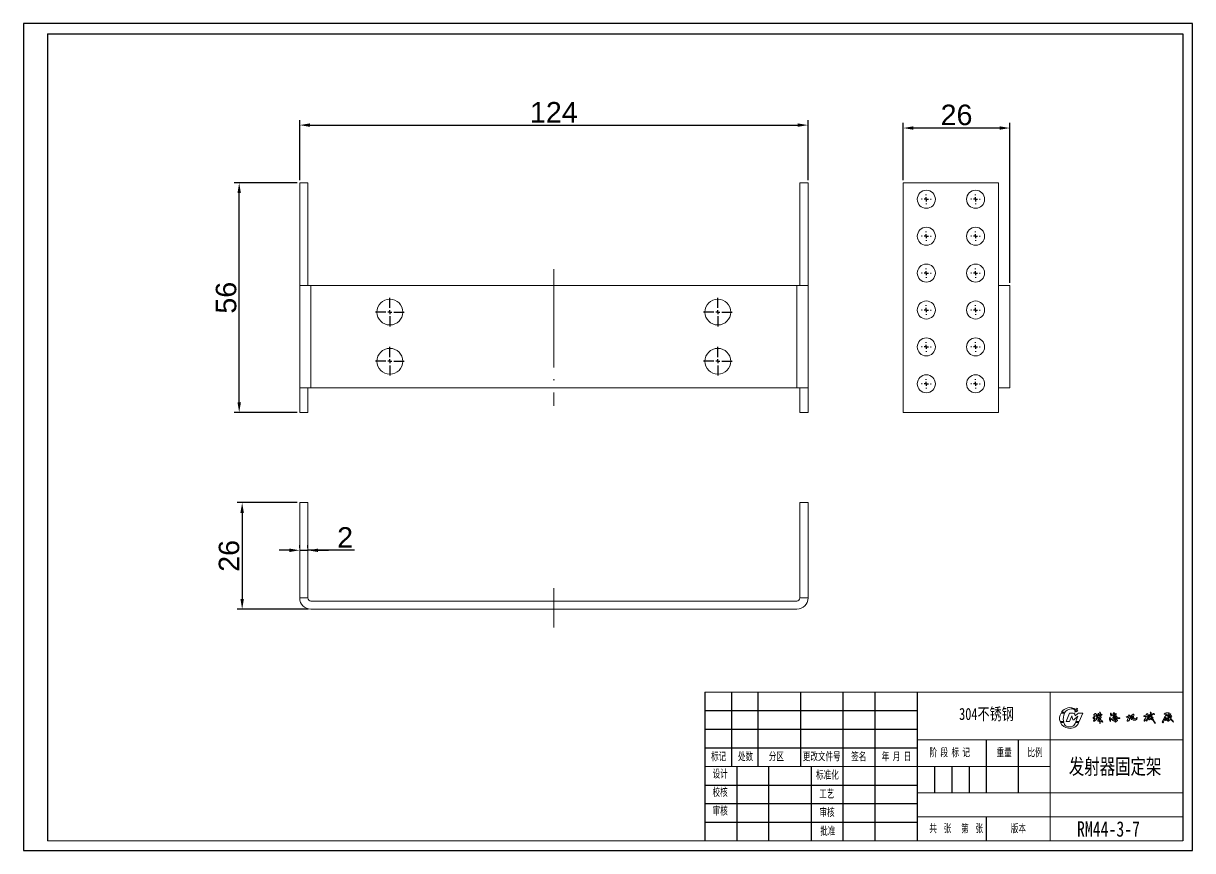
# Model space of a CAD drawing. Header units: millimetres. Extents: x 159972 to 160257, y -90145 to -89943.
import ezdxf

# ---------------------------------------------------------------- set-up
doc = ezdxf.new("R2010")
doc.units = ezdxf.units.MM
doc.linetypes.add('ACAD_ISO04W100', pattern=[30, 24, -3, 0, -3])
for name, color, linetype in [('10', 7, 'Continuous'), ('5', 7, 'Continuous'), ('9', 7, 'Continuous')]:
    doc.layers.add(name, color=color, linetype=linetype)
doc.layers.add('中心线', color=6, linetype='ACAD_ISO04W100', lineweight=0)
doc.layers.add('尺寸线', color=100, linetype='Continuous', lineweight=5)
doc.styles.add('SLDTEXTSTYLE1', font='TXT', dxfattribs={"width": 0.7, "bigfont": 'bigfont'})
doc.styles.get("Standard").update_dxf_attribs({"font": 'arial.ttf'})
doc.dimstyles.new('ISO-25', dxfattribs={"dimtxt": 2.5, "dimasz": 2.5, "dimexe": 1.25, "dimexo": 0.625, "dimtad": 1, "dimtih": 1, "dimtoh": 1, "dimtxsty": 'Standard', "dimcen": 2.5, "dimadec": 0, "dimazin": 0, "dimtfac": 1, "dimtmove": 0, "dimatfit": 3, "dimfxl": 1, "dimarcsym": 0})

# ---------------------------------------------------------------- blocks, each defined once
blk = doc.blocks.new('SW_CENTERMARKSYMBOL_0')
at = {"layer": '10', "color": 0}
for p, q in [((0, 1), (0, 3.5)), ((-1, 0), (-3.5, 0)), ((0, 0), (-0.5, 0)), ((0, 0), (0, 0.5)), ((0, 0), (0, -0.5)), ((0, 0), (0.5, 0)), ((1, 0), (3.5, 0)), ((0, -1), (0, -3.5))]:
    blk.add_line(p, q, dxfattribs=at)
blk = doc.blocks.new('SW_CENTERMARKSYMBOL_1')
at = {"layer": '10', "color": 0}
for p, q in [((0, 1), (0, 3.5)), ((-1, 0), (-3.5, 0)), ((0, 0), (-0.5, 0)), ((0, 0), (0, 0.5)), ((0, 0), (0, -0.5)), ((0, 0), (0.5, 0)), ((1, 0), (3.5, 0)), ((0, -1), (0, -3.5))]:
    blk.add_line(p, q, dxfattribs=at)
blk = doc.blocks.new('SW_CENTERMARKSYMBOL_2')
at = {"layer": '10', "color": 0}
for p, q in [((0, 1), (0, 3.5)), ((-1, 0), (-3.5, 0)), ((0, 0), (-0.5, 0)), ((0, 0), (0, 0.5)), ((0, 0), (0, -0.5)), ((0, 0), (0.5, 0)), ((1, 0), (3.5, 0)), ((0, -1), (0, -3.5))]:
    blk.add_line(p, q, dxfattribs=at)
blk = doc.blocks.new('SW_CENTERMARKSYMBOL_3')
at = {"layer": '10', "color": 0}
for p, q in [((0, 1), (0, 3.5)), ((-1, 0), (-3.5, 0)), ((0, 0), (-0.5, 0)), ((0, 0), (0, 0.5)), ((0, 0), (0, -0.5)), ((0, 0), (0.5, 0)), ((1, 0), (3.5, 0)), ((0, -1), (0, -3.5))]:
    blk.add_line(p, q, dxfattribs=at)
blk = doc.blocks.new('SW_CENTERMARKSYMBOL_4')
at = {"layer": '10', "color": 0}
for p, q in [((-1, 0), (-1.16, 0)), ((0, 0), (-0.5, 0)), ((0, 1), (0, 1.16)), ((0, 0), (0, 0.5)), ((0, 0), (0, -0.5)), ((0, 0), (0.5, 0)), ((1, 0), (1.16, 0)), ((0, -1), (0, -1.16))]:
    blk.add_line(p, q, dxfattribs=at)
blk = doc.blocks.new('SW_CENTERMARKSYMBOL_5')
at = {"layer": '10', "color": 0}
for p, q in [((-1, 0), (-1.16, 0)), ((0, 0), (-0.5, 0)), ((0, 1), (0, 1.16)), ((0, 0), (0, 0.5)), ((0, 0), (0, -0.5)), ((0, 0), (0.5, 0)), ((1, 0), (1.16, 0)), ((0, -1), (0, -1.16))]:
    blk.add_line(p, q, dxfattribs=at)
blk = doc.blocks.new('SW_CENTERMARKSYMBOL_6')
at = {"layer": '10', "color": 0}
for p, q in [((-1, 0), (-1.16, 0)), ((0, 0), (-0.5, 0)), ((0, 1), (0, 1.16)), ((0, 0), (0, 0.5)), ((0, 0), (0, -0.5)), ((0, 0), (0.5, 0)), ((1, 0), (1.16, 0)), ((0, -1), (0, -1.16))]:
    blk.add_line(p, q, dxfattribs=at)
blk = doc.blocks.new('SW_CENTERMARKSYMBOL_7')
at = {"layer": '10', "color": 0}
for p, q in [((-1, 0), (-1.16, 0)), ((0, 0), (-0.5, 0)), ((0, 1), (0, 1.16)), ((0, 0), (0, 0.5)), ((0, 0), (0, -0.5)), ((0, 0), (0.5, 0)), ((1, 0), (1.16, 0)), ((0, -1), (0, -1.16))]:
    blk.add_line(p, q, dxfattribs=at)
blk = doc.blocks.new('SW_CENTERMARKSYMBOL_8')
at = {"layer": '10', "color": 0}
for p, q in [((-1, 0), (-1.16, 0)), ((0, 0), (-0.5, 0)), ((0, 1), (0, 1.16)), ((0, 0), (0, 0.5)), ((0, 0), (0, -0.5)), ((0, 0), (0.5, 0)), ((1, 0), (1.16, 0)), ((0, -1), (0, -1.16))]:
    blk.add_line(p, q, dxfattribs=at)
blk = doc.blocks.new('SW_CENTERMARKSYMBOL_9')
at = {"layer": '10', "color": 0}
for p, q in [((-1, 0), (-1.16, 0)), ((0, 0), (-0.5, 0)), ((0, 1), (0, 1.16)), ((0, 0), (0, 0.5)), ((0, 0), (0, -0.5)), ((0, 0), (0.5, 0)), ((1, 0), (1.16, 0)), ((0, -1), (0, -1.16))]:
    blk.add_line(p, q, dxfattribs=at)
blk = doc.blocks.new('SW_CENTERMARKSYMBOL_10')
at = {"layer": '10', "color": 0}
for p, q in [((-1, 0), (-1.16, 0)), ((0, 0), (-0.5, 0)), ((0, 1), (0, 1.16)), ((0, 0), (0, 0.5)), ((0, 0), (0, -0.5)), ((0, 0), (0.5, 0)), ((1, 0), (1.16, 0)), ((0, -1), (0, -1.16))]:
    blk.add_line(p, q, dxfattribs=at)
blk = doc.blocks.new('SW_CENTERMARKSYMBOL_11')
at = {"layer": '10', "color": 0}
for p, q in [((-1, 0), (-1.16, 0)), ((0, 0), (-0.5, 0)), ((0, 1), (0, 1.16)), ((0, 0), (0, 0.5)), ((0, 0), (0, -0.5)), ((0, 0), (0.5, 0)), ((1, 0), (1.16, 0)), ((0, -1), (0, -1.16))]:
    blk.add_line(p, q, dxfattribs=at)
blk = doc.blocks.new('SW_CENTERMARKSYMBOL_12')
at = {"layer": '10', "color": 0}
for p, q in [((-1, 0), (-1.16, 0)), ((0, 0), (-0.5, 0)), ((0, 1), (0, 1.16)), ((0, 0), (0, 0.5)), ((0, 0), (0, -0.5)), ((0, 0), (0.5, 0)), ((1, 0), (1.16, 0)), ((0, -1), (0, -1.16))]:
    blk.add_line(p, q, dxfattribs=at)
blk = doc.blocks.new('SW_CENTERMARKSYMBOL_13')
at = {"layer": '10', "color": 0}
for p, q in [((-1, 0), (-1.16, 0)), ((0, 0), (-0.5, 0)), ((0, 1), (0, 1.16)), ((0, 0), (0, 0.5)), ((0, 0), (0, -0.5)), ((0, 0), (0.5, 0)), ((1, 0), (1.16, 0)), ((0, -1), (0, -1.16))]:
    blk.add_line(p, q, dxfattribs=at)
blk = doc.blocks.new('SW_CENTERMARKSYMBOL_14')
at = {"layer": '10', "color": 0}
for p, q in [((-1, 0), (-1.16, 0)), ((0, 0), (-0.5, 0)), ((0, 1), (0, 1.16)), ((0, 0), (0, 0.5)), ((0, 0), (0, -0.5)), ((0, 0), (0.5, 0)), ((1, 0), (1.16, 0)), ((0, -1), (0, -1.16))]:
    blk.add_line(p, q, dxfattribs=at)
blk = doc.blocks.new('SW_CENTERMARKSYMBOL_15')
at = {"layer": '10', "color": 0}
for p, q in [((-1, 0), (-1.16, 0)), ((0, 0), (-0.5, 0)), ((0, 1), (0, 1.16)), ((0, 0), (0, 0.5)), ((0, 0), (0, -0.5)), ((0, 0), (0.5, 0)), ((1, 0), (1.16, 0)), ((0, -1), (0, -1.16))]:
    blk.add_line(p, q, dxfattribs=at)
blk = doc.blocks.new('*D269')
at = {"layer": 'Defpoints', "color": 0, "transparency": 16777216}
for p in [(160162.92, -89967.62), (160038.92, -89981.71), (160162.92, -89981.71)]:
    blk.add_point(p, dxfattribs=at)
at = {"layer": '尺寸线', "color": 0, "lineweight": -2, "transparency": 16777216}
for p, q in [((160038.92, -89981.08), (160038.92, -89966.37)), ((160041.42, -89967.62), (160160.42, -89967.62)), ((160162.92, -89981.08), (160162.92, -89966.37))]:
    blk.add_line(p, q, dxfattribs=at)
at = {"layer": '尺寸线', "color": 0, "transparency": 16777216}
for points in [[(160041.42, -89967.2), (160041.42, -89968.03), (160038.92, -89967.62)], [(160160.42, -89967.2), (160160.42, -89968.03), (160162.92, -89967.62)]]:
    blk.add_solid(points, dxfattribs=at)
at = {"layer": '尺寸线', "color": 0, "transparency": 16777216, "insert": (160100.92, -89964.48), "char_height": 5, "attachment_point": 5}
blk.add_mtext('124', dxfattribs=at)
blk = doc.blocks.new('*D270')
at = {"layer": 'Defpoints', "color": 0, "transparency": 16777216}
for p in [(160186.14, -89968.33), (160186.14, -89981.71), (160212.14, -90006.71)]:
    blk.add_point(p, dxfattribs=at)
at = {"layer": '尺寸线', "color": 0, "lineweight": -2, "transparency": 16777216}
for p, q in [((160186.14, -89981.08), (160186.14, -89967.08)), ((160209.64, -89968.33), (160188.64, -89968.33)), ((160212.14, -90006.08), (160212.14, -89967.08))]:
    blk.add_line(p, q, dxfattribs=at)
at = {"layer": '尺寸线', "color": 0, "transparency": 16777216}
for points in [[(160188.64, -89967.91), (160188.64, -89968.74), (160186.14, -89968.33)], [(160209.64, -89967.91), (160209.64, -89968.74), (160212.14, -89968.33)]]:
    blk.add_solid(points, dxfattribs=at)
at = {"layer": '尺寸线', "color": 0, "transparency": 16777216, "insert": (160199.14, -89965.15), "char_height": 5, "attachment_point": 5}
blk.add_mtext('26', dxfattribs=at)
blk = doc.blocks.new('*D271')
at = {"layer": 'Defpoints', "color": 0, "transparency": 16777216}
for p in [(160024.17, -89981.71), (160038.92, -89981.71), (160038.92, -90037.71)]:
    blk.add_point(p, dxfattribs=at)
at = {"layer": '尺寸线', "color": 0, "lineweight": -2, "transparency": 16777216}
for p, q in [((160038.29, -89981.71), (160022.92, -89981.71)), ((160024.17, -90035.21), (160024.17, -89984.21)), ((160038.29, -90037.71), (160022.92, -90037.71))]:
    blk.add_line(p, q, dxfattribs=at)
at = {"layer": '尺寸线', "color": 0, "transparency": 16777216}
for points in [[(160023.75, -89984.21), (160024.59, -89984.21), (160024.17, -89981.71)], [(160023.75, -90035.21), (160024.59, -90035.21), (160024.17, -90037.71)]]:
    blk.add_solid(points, dxfattribs=at)
at = {"layer": '尺寸线', "color": 0, "transparency": 16777216, "insert": (160020.99, -90009.71), "char_height": 5, "attachment_point": 5, "rotation": 90}
blk.add_mtext('56', dxfattribs=at)
blk = doc.blocks.new('*D272')
at = {"layer": 'Defpoints', "color": 0, "transparency": 16777216}
for p in [(160038.92, -90059.67), (160024.89, -90085.67), (160041.66, -90085.67)]:
    blk.add_point(p, dxfattribs=at)
at = {"layer": '尺寸线', "color": 0, "lineweight": -2, "transparency": 16777216}
for p, q in [((160038.29, -90059.67), (160023.64, -90059.67)), ((160024.89, -90062.17), (160024.89, -90083.17)), ((160041.03, -90085.67), (160023.64, -90085.67))]:
    blk.add_line(p, q, dxfattribs=at)
at = {"layer": '尺寸线', "color": 0, "transparency": 16777216}
for points in [[(160024.47, -90062.17), (160025.31, -90062.17), (160024.89, -90059.67)], [(160024.47, -90083.17), (160025.31, -90083.17), (160024.89, -90085.67)]]:
    blk.add_solid(points, dxfattribs=at)
at = {"layer": '尺寸线', "color": 0, "transparency": 16777216, "insert": (160021.71, -90072.67), "char_height": 5, "attachment_point": 5, "rotation": 90}
blk.add_mtext('26', dxfattribs=at)
blk = doc.blocks.new('*D273')
at = {"layer": 'Defpoints', "color": 0, "transparency": 16777216}
for p in [(160038.92, -90071.3), (160040.92, -90071.3), (160040.92, -90071.3)]:
    blk.add_point(p, dxfattribs=at)
at = {"layer": '尺寸线', "color": 0, "lineweight": -2, "transparency": 16777216}
for p, q in [((160036.42, -90071.3), (160033.92, -90071.3)), ((160038.92, -90070.68), (160038.92, -90070.05)), ((160038.92, -90071.3), (160040.92, -90071.3)), ((160038.92, -90071.3), (160040.92, -90071.3)), ((160040.92, -90070.68), (160040.92, -90070.05)), ((160052.28, -90071.3), (160040.92, -90071.3)), ((160043.42, -90071.3), (160045.92, -90071.3))]:
    blk.add_line(p, q, dxfattribs=at)
at = {"layer": '尺寸线', "color": 0, "transparency": 16777216}
for points in [[(160036.42, -90070.88), (160036.42, -90071.72), (160038.92, -90071.3)], [(160043.42, -90070.88), (160043.42, -90071.72), (160040.92, -90071.3)]]:
    blk.add_solid(points, dxfattribs=at)
at = {"layer": '尺寸线', "color": 0, "transparency": 16777216, "insert": (160050, -90068.17), "char_height": 5, "attachment_point": 5}
blk.add_mtext('2', dxfattribs=at)

msp = doc.modelspace()

# ---------------------------------------------------------------- linework, layer by layer
at = {"color": 7, "linetype": 'Continuous', "lineweight": 15}
for p, q in [((160038.92, -89981.706), (160038.92, -90006.706)), ((160040.92, -89981.706), (160038.92, -89981.706)), ((160040.92, -89981.706), (160040.92, -90006.706)), ((160162.92, -89981.706), (160160.92, -89981.706)), ((160160.92, -90006.706), (160160.92, -89981.706)), ((160162.92, -90006.706), (160162.92, -89981.706)), ((160186.142, -89981.706), (160186.142, -90037.706)), ((160209.406, -89981.706), (160186.142, -89981.706)), ((160209.406, -89981.706), (160209.406, -90006.706)), ((160038.92, -90006.706), (160038.92, -90031.706)), ((160041.657, -90006.706), (160038.92, -90006.706)), ((160041.657, -90031.706), (160041.657, -90006.706)), ((160041.657, -90006.706), (160160.183, -90006.706)), ((160160.183, -90006.706), (160160.183, -90031.706)), ((160160.183, -90006.706), (160162.92, -90006.706)), ((160162.92, -90031.706), (160162.92, -90006.706)), ((160209.406, -90006.706), (160209.406, -90031.706)), ((160212.142, -90006.706), (160209.406, -90006.706)), ((160212.142, -90031.706), (160212.142, -90006.706)), ((160041.657, -90031.706), (160038.92, -90031.706)), ((160038.92, -90031.706), (160038.92, -90037.706)), ((160040.92, -90031.706), (160040.92, -90037.706)), ((160160.183, -90031.706), (160041.657, -90031.706)), ((160160.183, -90031.706), (160162.92, -90031.706)), ((160160.92, -90037.706), (160160.92, -90031.706)), ((160162.92, -90037.706), (160162.92, -90031.706)), ((160209.406, -90031.706), (160209.406, -90037.706)), ((160212.142, -90031.706), (160209.406, -90031.706)), ((160038.92, -90037.706), (160040.92, -90037.706)), ((160160.92, -90037.706), (160162.92, -90037.706)), ((160186.142, -90037.706), (160209.406, -90037.706)), ((160038.92, -90082.932), (160038.92, -90059.669)), ((160040.92, -90059.669), (160038.92, -90059.669)), ((160040.92, -90059.669), (160040.92, -90082.932)), ((160160.92, -90082.932), (160160.92, -90059.669)), ((160162.92, -90059.669), (160160.92, -90059.669)), ((160162.92, -90059.669), (160162.92, -90082.932)), ((160040.92, -90082.932), (160038.92, -90082.932)), ((160162.92, -90082.932), (160160.92, -90082.932)), ((160041.657, -90083.669), (160160.183, -90083.669)), ((160041.657, -90085.669), (160160.183, -90085.669))]:
    msp.add_line(p, q, dxfattribs=at)
for centre, radius in [((160191.774, -89985.706), 2.2), ((160203.774, -89985.706), 2.2), ((160191.774, -89994.706), 2.2), ((160203.774, -89994.706), 2.2), ((160191.774, -90003.706), 2.2), ((160203.774, -90003.706), 2.2), ((160060.92, -90013.206), 3.15), ((160140.92, -90013.206), 3.15), ((160191.774, -90012.706), 2.2), ((160203.774, -90012.706), 2.2), ((160191.774, -90021.706), 2.2), ((160203.774, -90021.706), 2.2), ((160060.92, -90025.206), 3.15), ((160140.92, -90025.206), 3.15), ((160191.774, -90030.706), 2.2), ((160203.774, -90030.706), 2.2)]:
    msp.add_circle(centre, radius, dxfattribs=at)
for centre, radius, start, end in [((160041.657, -90082.932), 2.737, 180, 270), ((160041.657, -90082.932), 0.737, 180, 270), ((160160.183, -90082.932), 0.737, 270, 0), ((160160.183, -90082.932), 2.737, 270, 0)]:
    msp.add_arc(centre, radius, start, end, dxfattribs=at)
at = {"layer": '10', "color": 7, "lineweight": 15}
for p, q in [((160221.943, -90105.87), (160221.943, -90124.003)), ((160189.561, -90117.527), (160254.325, -90117.527)), ((160137.751, -90124.003), (160221.943, -90124.003)), ((160221.943, -90124.003), (160221.943, -90142.137)), ((160189.561, -90130.48), (160254.325, -90130.48)), ((160189.561, -90136.32), (160254.325, -90136.32))]:
    msp.add_line(p, q, dxfattribs=at)
at = {"layer": '5', "color": 7, "lineweight": 15}
for p, q in [((160137.751, -90105.87), (160254.325, -90105.87)), ((160137.751, -90105.87), (160254.325, -90105.87)), ((160224.63, -90111.001), (160225.514, -90111.001)), ((160225.62, -90110.795), (160224.764, -90110.795)), ((160225.867, -90113.071), (160226.715, -90111.011)), ((160226.715, -90111.011), (160227.581, -90111.011)), ((160227.92, -90110.393), (160228.114, -90110.264)), ((160228.161, -90110.409), (160227.925, -90110.409)), ((160227.989, -90111.285), (160228.103, -90111.69)), ((160228.029, -90110.739), (160228.161, -90110.409)), ((160228.281, -90110.469), (160228.043, -90110.748)), ((160228.103, -90111.69), (160228.681, -90111.149)), ((160228.18, -90110.127), (160228.204, -90109.947)), ((160228.243, -90109.939), (160228.346, -90110.112)), ((160228.39, -90110.657), (160228.281, -90110.469)), ((160228.346, -90110.112), (160228.606, -90109.789)), ((160228.431, -90110.455), (160228.429, -90110.647)), ((160228.71, -90110.553), (160228.431, -90110.455)), ((160228.621, -90109.797), (160228.462, -90110.168)), ((160228.462, -90110.168), (160228.667, -90110.173)), ((160228.672, -90110.188), (160228.518, -90110.304)), ((160228.518, -90110.304), (160228.731, -90110.518)), ((160229.061, -90111.011), (160229.919, -90111.011)), ((160229.919, -90111.011), (160229.064, -90113.077)), ((160233.72, -90111.439), (160233.743, -90111.489)), ((160236.707, -90111.02), (160236.759, -90110.992)), ((160236.759, -90110.992), (160236.813, -90111.019)), ((160237.473, -90111.161), (160237.466, -90111.223)), ((160237.571, -90111.079), (160237.473, -90111.161)), ((160237.521, -90110.847), (160237.582, -90110.859)), ((160241.14, -90111.462), (160241.156, -90111.398)), ((160241.156, -90111.398), (160241.219, -90111.398)), ((160245.438, -90111.356), (160245.443, -90111.218)), ((160245.892, -90111.406), (160245.89, -90111.463)), ((160246.411, -90110.826), (160246.43, -90110.772)), ((160246.439, -90110.886), (160246.411, -90110.826)), ((160246.468, -90111.085), (160246.439, -90110.886)), ((160246.644, -90111.28), (160246.69, -90111.323)), ((160247.058, -90111.075), (160247.03, -90111.136)), ((160247.03, -90111.136), (160247.079, -90111.192)), ((160247.433, -90111.237), (160247.409, -90111.17)), ((160251.346, -90111.206), (160251.386, -90111.259)), ((160225.273, -90113.07), (160224.397, -90113.074)), ((160224.52, -90113.3), (160225.308, -90113.3)), ((160226.719, -90113.071), (160225.867, -90113.071)), ((160227.295, -90111.709), (160226.719, -90113.071)), ((160227.541, -90112.64), (160227.295, -90111.709)), ((160227.722, -90112.64), (160227.541, -90112.64)), ((160228.748, -90111.737), (160227.722, -90112.64)), ((160228.146, -90113.3), (160229.012, -90113.3)), ((160228.209, -90113.077), (160228.748, -90111.737)), ((160229.064, -90113.077), (160228.209, -90113.077)), ((160232.548, -90112.95), (160232.565, -90112.895)), ((160232.745, -90112.211), (160232.72, -90112.243)), ((160232.832, -90112.352), (160232.794, -90112.474)), ((160232.823, -90112.555), (160232.923, -90112.261)), ((160232.895, -90111.84), (160232.948, -90111.808)), ((160232.976, -90111.555), (160232.924, -90111.528)), ((160233.282, -90111.798), (160233.34, -90111.806)), ((160233.295, -90112.38), (160233.334, -90112.332)), ((160233.334, -90112.332), (160233.395, -90112.339)), ((160233.611, -90112.951), (160233.571, -90112.906)), ((160233.637, -90112.207), (160233.632, -90112.15)), ((160233.692, -90112.228), (160233.637, -90112.207)), ((160234.01, -90112.263), (160233.975, -90112.226)), ((160233.987, -90112.66), (160234.003, -90112.922)), ((160234.025, -90112.593), (160234.024, -90112.551)), ((160234.045, -90113.046), (160234.025, -90112.593)), ((160234.09, -90113.518), (160234.058, -90113.471)), ((160234.133, -90111.555), (160234.079, -90111.532)), ((160234.205, -90113.449), (160234.202, -90113.504)), ((160234.387, -90111.485), (160234.333, -90111.509)), ((160234.853, -90113.096), (160234.83, -90113.142)), ((160236.576, -90111.957), (160236.619, -90111.931)), ((160236.63, -90113.043), (160236.58, -90113.037)), ((160236.628, -90112.635), (160236.622, -90112.693)), ((160236.678, -90112.601), (160236.628, -90112.635)), ((160236.666, -90112.997), (160236.63, -90113.043)), ((160237.129, -90112.562), (160237.091, -90112.522)), ((160237.129, -90112.624), (160237.129, -90112.562)), ((160237.506, -90112.104), (160237.526, -90112.13)), ((160237.636, -90111.7), (160237.541, -90112.065)), ((160237.578, -90112.556), (160237.61, -90112.509)), ((160237.607, -90111.518), (160237.591, -90111.471)), ((160237.629, -90112.382), (160237.672, -90112.354)), ((160237.637, -90111.94), (160237.671, -90111.78)), ((160237.744, -90111.91), (160237.672, -90111.961)), ((160237.703, -90111.984), (160237.739, -90111.955)), ((160237.763, -90111.953), (160237.788, -90111.974)), ((160237.769, -90113.12), (160237.771, -90113.064)), ((160237.999, -90112.115), (160237.979, -90112.246)), ((160238.019, -90112.325), (160238.056, -90112.032)), ((160238.2, -90112.888), (160238.149, -90112.905)), ((160238.403, -90112.802), (160238.381, -90112.86)), ((160238.415, -90112.642), (160238.441, -90112.686)), ((160238.95, -90112.257), (160238.942, -90112.318)), ((160240.58, -90111.998), (160240.547, -90111.964)), ((160240.883, -90111.998), (160240.806, -90112.037)), ((160240.884, -90112.99), (160240.834, -90113.004)), ((160241.075, -90111.99), (160241.023, -90111.958)), ((160241.118, -90112.78), (160241.062, -90112.779)), ((160241.085, -90112.065), (160241.075, -90111.99)), ((160241.131, -90112.857), (160241.118, -90112.78)), ((160241.261, -90112.89), (160241.201, -90112.922)), ((160241.444, -90111.749), (160241.497, -90111.804)), ((160241.632, -90111.662), (160241.618, -90111.727)), ((160241.726, -90112.576), (160241.79, -90112.582)), ((160241.916, -90111.817), (160241.95, -90111.759)), ((160242.045, -90111.663), (160242.089, -90111.693)), ((160245.106, -90112.909), (160245.056, -90112.957)), ((160245.441, -90112.646), (160245.431, -90112.582)), ((160245.561, -90112.927), (160245.525, -90112.973)), ((160245.733, -90111.777), (160245.785, -90111.798)), ((160245.825, -90111.999), (160245.78, -90112.014)), ((160246.085, -90111.741), (160245.924, -90111.909)), ((160246.034, -90112.483), (160245.979, -90112.451)), ((160246.099, -90112.636), (160246.038, -90112.624)), ((160246.069, -90111.949), (160246.16, -90111.852)), ((160246.411, -90111.584), (160246.251, -90111.632)), ((160246.395, -90111.712), (160246.48, -90111.699)), ((160246.412, -90112.287), (160246.4, -90112.226)), ((160246.405, -90111.928), (160246.405, -90111.877)), ((160246.723, -90111.533), (160246.411, -90111.584)), ((160246.486, -90112.459), (160246.435, -90112.49)), ((160246.587, -90112.349), (160246.486, -90112.459)), ((160246.494, -90111.701), (160246.548, -90111.753)), ((160246.558, -90112.483), (160246.66, -90112.464)), ((160246.626, -90112.164), (160246.615, -90112.177)), ((160246.619, -90111.893), (160246.686, -90111.874)), ((160246.879, -90112.073), (160246.887, -90112.139)), ((160246.887, -90112.139), (160246.944, -90112.189)), ((160246.988, -90112.012), (160247.047, -90112.027)), ((160247.061, -90112.339), (160247.028, -90112.392)), ((160247.602, -90113.5), (160247.542, -90113.515)), ((160250.289, -90112.149), (160250.272, -90112.101)), ((160250.279, -90112.585), (160250.29, -90112.521)), ((160250.362, -90112.687), (160250.279, -90112.585)), ((160250.399, -90111.73), (160250.462, -90111.74)), ((160250.615, -90112.687), (160250.565, -90112.73)), ((160250.694, -90111.954), (160250.666, -90112.024)), ((160251.136, -90111.951), (160251.072, -90111.949)), ((160251.224, -90111.615), (160251.199, -90111.682)), ((160251.199, -90111.682), (160251.223, -90111.728)), ((160251.602, -90111.633), (160251.649, -90111.683)), ((159977.392, -90142.137), (160254.329, -90142.137))]:
    msp.add_line(p, q, dxfattribs=at)
for centre, radius, start, end in [((160226.688, -90112.282), 2.424, 148.10678, 199.0712), ((160226.782, -90112.05), 2.377, 53.99854, 148.11308), ((160228.133, -90112.355), 2.948, 152.64769, 194.03749), ((160227.126, -90111.746), 1.781, 56.30183, 147.72417), ((160227.611, -90111.407), 0.397, 17.84837, 94.25997), ((160227.925, -90110.4), 0.00843, 123.59808, 270), ((160228.036, -90110.743), 0.00843, 158.25924, 319.48501), ((160228.225, -90109.949), 0.0211, 30.5695, 172.24527), ((160228.408, -90110.647), 0.0211, 210.0475, 359.33925), ((160228.613, -90109.794), 0.00843, 336.84757, 141.15035), ((160228.667, -90110.182), 0.00843, 306.89987, 88.42974), ((160229.11, -90111.741), 0.732, 93.88116, 125.93911), ((160228.717, -90110.533), 0.0211, 250.62338, 44.9943), ((160232.754, -90111.495), 0.178, 115.88205, 173.9154), ((160232.757, -90111.338), 0.0814, 90.16643, 177.15274), ((160232.923, -90111.366), 0.199, 95.00357, 146.77594), ((160233.011, -90111.256), 0.137, 40.56591, 139.98771), ((160232.739, -90111.921), 0.842, 55.36323, 63.54781), ((160233.823, -90110.966), 0.659, 203.40216, 213.911), ((160233.036, -90111.376), 0.244, 328.87571, 9.96208), ((160232.756, -90111.144), 0.844, 334.47962, 342.72974), ((160234.148, -90111.704), 0.663, 131.13318, 152.18921), ((160233.814, -90111.221), 0.104, 71.26752, 170.74483), ((160234.068, -90111.534), 0.361, 145.51709, 164.82413), ((160233.938, -90111.862), 0.421, 93.20974, 117.52757), ((160233.229, -90110.896), 0.694, 321.3255, 331.19696), ((160233.773, -90111.17), 0.0876, 316.66988, 32.3132), ((160234.052, -90111.627), 0.231, 81.92744, 126.67163), ((160234.043, -90110.828), 0.0787, 66.69586, 147.69693), ((160233.961, -90110.907), 0.122, 25.63936, 82.80869), ((160233.488, -90111.209), 0.683, 356.13915, 31.29985), ((160234.066, -90110.985), 0.23, 12.6009, 87.89792), ((160234.044, -90111.278), 0.127, 288.53917, 10.41098), ((160233.902, -90111.132), 0.435, 346.7386, 26.84101), ((160234.47, -90111.258), 0.147, 169.41921, 216.93768), ((160234.444, -90110.972), 0.385, 256.37479, 283.87397), ((160233.062, -90109.377), 2.548, 304.54577, 308.42677), ((160234.561, -90111.481), 0.137, 52.06811, 100.59966), ((160236.977, -90111.124), 0.289, 159.05098, 196.84599), ((160237.576, -90111.181), 0.876, 181.72603, 206.7303), ((160236.925, -90111.019), 0.112, 179.85433, 247.00262), ((160236.413, -90111.404), 0.547, 4.16649, 30.95386), ((160237.765, -90111.218), 0.82, 190.29648, 199.45662), ((160237.861, -90111.605), 0.667, 144.34957, 170.68907), ((160233.55, -90109.107), 4.319, 330.76649, 333.99261), ((160234.3, -90109.077), 3.675, 328.44852, 331.21479), ((160237.556, -90111.068), 0.179, 239.46341, 298.59173), ((160237.457, -90110.938), 0.181, 309.16772, 348.94294), ((160236.4, -90111.467), 1.329, 21.79876, 27.21515), ((160237.65, -90111.044), 0.182, 267.65225, 307.84646), ((160239.159, -90112.373), 1.644, 145.28134, 151.83317), ((160237.932, -90111.817), 0.652, 94.04097, 105.21873), ((160237.753, -90111.296), 0.151, 291.27437, 335.76256), ((160238.205, -90112.331), 1.208, 99.23738, 105.30645), ((160237.934, -90111.08), 0.282, 261.14893, 286.60528), ((160238.002, -90111.26), 0.121, 29.98959, 85.48529), ((160237.742, -90111.08), 0.383, 315.36404, 341.91805), ((160240.917, -90111.683), 0.415, 8.57633, 43.3212), ((160241.46, -90110.77), 0.861, 302.1333, 311.08782), ((160243.223, -90113.148), 2.102, 121.01497, 124.68213), ((160242.259, -90111.43), 0.145, 345.38413, 144.80873), ((160244.255, -90109.496), 2.243, 283.75338, 299.43994), ((160245.292, -90111.313), 0.152, 295.73802, 343.67734), ((160245.613, -90111.32), 0.199, 92.38317, 148.90354), ((160245.501, -90111.323), 0.226, 29.05936, 62.6982), ((160245.291, -90111.813), 0.726, 34.18843, 55.84857), ((160246.149, -90111.61), 0.157, 85.12581, 159.15713), ((160245.955, -90110.659), 0.822, 284.62522, 298.58625), ((160246.321, -90111.048), 0.334, 274.63376, 297.53629), ((160246.458, -90110.858), 0.0899, 21.32184, 108.17619), ((160248.076, -90110.934), 1.615, 185.35467, 190.09043), ((160246.378, -90111.272), 0.121, 323.57903, 26.99106), ((160246.139, -90111.057), 0.464, 356.92747, 29.94288), ((160247.565, -90110.985), 0.967, 185.74219, 197.75807), ((160246.626, -90110.948), 0.38, 279.60894, 299.35701), ((160246.67, -90111.172), 0.365, 278.36914, 309.82239), ((160246.852, -90111.442), 0.167, 35.28434, 103.784), ((160249.072, -90113.109), 2.729, 139.74669, 142.61696), ((160247.109, -90111.579), 0.507, 53.71884, 95.69989), ((160247.453, -90110.83), 0.52, 224.06332, 255.8517), ((160247.262, -90111.156), 0.189, 289.88514, 334.75238), ((160250.639, -90112.564), 1.644, 103.38514, 121.96981), ((160249.951, -90111.057), 0.213, 211.526, 265.05364), ((160250.09, -90110.909), 0.394, 246.3551, 266.49125), ((160250.298, -90111.847), 0.592, 93.92541, 113.05638), ((160249.727, -90111.163), 0.61, 328.24474, 340.39086), ((160250.309, -90111.401), 0.154, 57.68166, 109.54099), ((160250.649, -90112.074), 1.177, 86.6853, 109.38389), ((160250.998, -90111.922), 0.891, 133.02447, 141.47338), ((160251.341, -90112.128), 1.005, 127.55775, 138.95119), ((160250.763, -90111.319), 0.423, 59.89747, 96.25219), ((160250.539, -90110.849), 0.518, 291.36547, 320.75735), ((160250.889, -90111.054), 0.133, 292.93388, 49.26034), ((160251.452, -90111.62), 0.348, 149.67755, 171.63458), ((160251.332, -90111.453), 0.181, 134.76416, 177.12423), ((160251.356, -90111.362), 0.156, 93.49946, 166.2315), ((160250.945, -90111.187), 0.447, 317.14152, 350.82555), ((160226.708, -90112.314), 2.399, 204.25819, 263.22268), ((160226.519, -90113.128), 1.223, 188.07778, 239.36943), ((160226.775, -90112.379), 2.004, 243.98588, 292.70965), ((160226.812, -90112.32), 2.408, 260.74299, 335.98713), ((160226.135, -90112.662), 2.109, 312.06403, 342.41098), ((160232.613, -90112.164), 0.184, 111.73471, 250.43201), ((160232.122, -90111.032), 1.051, 293.74076, 304.37866), ((160232.713, -90112.017), 0.947, 259.91518, 270.87813), ((160232.29, -90112.884), 0.606, 52.03613, 64.44068), ((160234.267, -90114.126), 2.1, 135.77997, 144.14487), ((160232.729, -90111.253), 0.27, 235.55963, 273.09561), ((160233.469, -90111.524), 1.195, 227.57647, 233.63482), ((160232.922, -90112.224), 0.384, 94.00789, 122.49705), ((160232.791, -90112.253), 0.0715, 171.39316, 285.58996), ((160232.711, -90112.729), 0.236, 274.20871, 318.69402), ((160232.844, -90111.161), 0.375, 254.45682, 282.35154), ((160232.8, -90112.239), 0.0615, 67.96471, 152.63215), ((160232.773, -90112.468), 0.0227, 236.67345, 342.78491), ((160232.558, -90112.473), 0.277, 317.34984, 342.87309), ((160232.811, -90112.345), 0.0227, 342.78491, 91.18323), ((160232.738, -90111.851), 0.341, 284.42988, 294.48738), ((160232.881, -90112.193), 0.0309, 338.4925, 93.47325), ((160233.615, -90113.435), 0.912, 123.39982, 142.88236), ((160232.862, -90112.245), 0.0629, 345.40153, 40.67624), ((160232.622, -90111.691), 0.346, 340.21454, 1.49825), ((160232.689, -90111.601), 0.29, 343.75878, 9.03261), ((160232.155, -90111.059), 1.877, 300.69424, 306.31765), ((160232.944, -90112.198), 0.346, 317.22654, 337.38014), ((160233.21, -90112.34), 0.0935, 262.75607, 335.03996), ((160233.75, -90111.588), 0.512, 170.36434, 204.19773), ((160233.053, -90112.162), 0.269, 321.28638, 0.14287), ((160233.764, -90113.066), 0.701, 125.14715, 135.17814), ((160233.429, -90112.138), 0.108, 96.06335, 192.77441), ((160233.037, -90111.641), 0.345, 331.4243, 351.08691), ((160233.318, -90112.402), 0.0999, 295.09104, 39.4683), ((160233.533, -90111.754), 0.166, 117.42123, 158.79048), ((160233.566, -90112.03), 0.197, 90.76751, 143.3679), ((160233.293, -90111.981), 0.133, 338.26911, 30.74864), ((160233.613, -90111.634), 0.159, 126.9119, 170.0414), ((160233.366, -90111.395), 0.48, 294.24208, 316.26159), ((160232.967, -90112.719), 0.633, 342.7667, 353.93769), ((160233.697, -90112.821), 0.107, 96.00648, 160.44021), ((160233.785, -90112.206), 0.765, 256.86891, 284.61724), ((160233.846, -90112.395), 0.325, 99.81165, 131.03223), ((160232.843, -90111.885), 1.183, 315.43317, 324.4382), ((160233.832, -90112.022), 0.249, 235.83347, 305.07277), ((160234.334, -90112.341), 0.873, 127.31067, 135.32762), ((160233.871, -90112.155), 0.114, 72.56929, 135.4047), ((160233.696, -90111.353), 0.313, 290.38055, 312.91964), ((160237.566, -90115.638), 4.852, 138.66815, 140.81882), ((160233.914, -90111.853), 0.194, 267.43343, 338.97668), ((160233.93, -90111.341), 0.242, 264.95169, 308.03305), ((160233.714, -90112.219), 0.299, 314.20692, 351.58046), ((160233.883, -90112.558), 0.0785, 312.80177, 359.72413), ((160233.964, -90112.61), 0.0287, 191.77564, 274.76943), ((160233.995, -90112.568), 0.0345, 30.37273, 163.99607), ((160233.964, -90112.661), 0.0227, 3.57579, 82.82114), ((160233.98, -90112.924), 0.0227, 264.40984, 3.57579), ((160231.902, -90113.326), 2.161, 356.16, 7.45446), ((160234.11, -90113.236), 0.283, 265.92367, 288.99747), ((160237.842, -90112.427), 3.78, 169.54971, 172.32807), ((160233.57, -90111.619), 0.567, 347.61238, 6.50537), ((160234.53, -90113.129), 0.357, 152.93266, 192.2151), ((160234.363, -90113.355), 0.184, 170.8204, 210.91739), ((160233.666, -90113.266), 0.519, 353.48882, 6.8611), ((160234.255, -90113.079), 0.121, 53.29979, 111.01202), ((160234.606, -90112.52), 0.384, 166.95309, 194.40932), ((160232.808, -90111.806), 1.556, 336.20184, 340.66322), ((160234.811, -90111.847), 0.96, 233.13321, 244.16571), ((160234.54, -90111.903), 0.267, 159.46151, 185.23184), ((160234.703, -90111.56), 0.565, 220.65354, 233.05021), ((160234.397, -90112.302), 0.121, 130.87673, 189.16745), ((160235.245, -90111.856), 0.955, 166.56195, 177.22767), ((160234.648, -90111.616), 0.333, 161.24927, 183.02782), ((160234.251, -90112.066), 0.158, 294.8967, 339.12946), ((160234.231, -90113.439), 0.467, 40.42099, 78.10447), ((160233.028, -90112.492), 1.42, 15.08818, 19.81229), ((160234.42, -90111.138), 0.348, 264.49128, 284.4301), ((160233.542, -90114.201), 1.715, 40.12015, 60.26806), ((160234.712, -90112.999), 0.186, 227.82776, 309.58112), ((160236.761, -90112.472), 0.311, 172.67696, 206.24608), ((160235.227, -90112.112), 1.268, 345.35926, 353.68154), ((160238.539, -90112.364), 2.071, 186.8083, 198.94544), ((160236.908, -90112.353), 0.434, 150.43685, 166.48195), ((160235.777, -90111.855), 0.806, 339.33731, 352.68595), ((160236.877, -90112.303), 0.299, 165.44538, 199.15041), ((160236.23, -90112.039), 0.404, 332.22312, 15.46446), ((160236.096, -90109.723), 2.723, 280.54822, 288.24676), ((160235.988, -90112.941), 0.681, 355.24294, 21.39194), ((160236.579, -90111.179), 1.426, 273.97991, 278.85581), ((160238.456, -90110.989), 1.763, 199.4082, 203.32193), ((160237.039, -90112.981), 0.461, 83.52515, 121.48032), ((160236.686, -90111.41), 0.316, 298.71089, 345.13535), ((160236.847, -90111.616), 0.701, 278.35182, 308.34024), ((160237.299, -90112.646), 0.172, 172.86773, 253.42089), ((160236.201, -90111.852), 1.063, 13.13159, 19.52313), ((160237.307, -90111.541), 0.0992, 224.4428, 331.22424), ((160236.848, -90114.534), 1.769, 70.91261, 76.87081), ((160237.064, -90111.999), 0.275, 322.56195, 347.73017), ((160237.835, -90112.266), 0.545, 144.60088, 157.4718), ((160237.454, -90112.447), 0.0944, 147.82, 225.32738), ((160237.864, -90113.551), 1.254, 91.09513, 113.0134), ((160237.743, -90111.371), 1.197, 252.69997, 262.0361), ((160237.052, -90111.756), 0.391, 330.18511, 347.99972), ((160237.507, -90111.625), 0.119, 102.74047, 162.33987), ((160237.662, -90112.428), 0.493, 241.49331, 269.79703), ((160238.749, -90112.513), 1.478, 143.38742, 152.8231), ((160237.569, -90111.586), 0.117, 78.85274, 139.1547), ((160237.784, -90112.322), 0.354, 133.38991, 142.03165), ((160237.595, -90111.834), 0.304, 256.87561, 276.74517), ((160236.85, -90111.289), 0.791, 334.36531, 343.16404), ((160238.02, -90112.505), 0.41, 162.46075, 180.49175), ((160237.642, -90112.082), 0.0549, 257.35369, 8.59842), ((160238.022, -90111.901), 0.435, 135.77568, 152.49696), ((160237.659, -90111.942), 0.0225, 174.36274, 305.45423), ((160237.834, -90113.883), 0.978, 82.33881, 100.222), ((160237.752, -90111.832), 0.0971, 132.13492, 147.01586), ((160237.571, -90112.621), 0.285, 30.60002, 69.33977), ((160237.779, -90111.853), 0.131, 87.96358, 135.13708), ((160237.717, -90112.001), 0.0225, 128.13944, 185.70466), ((160238.178, -90112.022), 0.485, 177.83307, 186.1836), ((160237.752, -90111.973), 0.0225, 62.84712, 128.13944), ((160237.661, -90111.771), 0.161, 300.7695, 314.15184), ((160237.874, -90113.062), 0.119, 208.77301, 271.37545), ((160237.873, -90113.361), 0.314, 86.44899, 109.08666), ((160238.104, -90112.468), 0.668, 110.46738, 119.5821), ((160237.417, -90110.947), 0.857, 295.31345, 303.35768), ((160235.066, -90111.784), 2.837, 343.36215, 345.88869), ((160237.9, -90112.457), 0.181, 230.0997, 288.7629), ((160238.299, -90111.58), 0.646, 217.59684, 226.2384), ((160237.707, -90111.629), 0.681, 281.26614, 291.01765), ((160237.936, -90112.005), 0.0927, 206.74106, 293.2294), ((160237.95, -90111.922), 0.113, 358.35224, 134.77651), ((160237.909, -90113.015), 0.17, 259.12262, 341.84204), ((160237.987, -90111.833), 0.196, 48.73299, 120.01574), ((160237.884, -90112.957), 0.0911, 275.85777, 27.63047), ((160237.957, -90112.243), 0.0225, 255.96963, 351.74296), ((160237.901, -90112.545), 0.101, 304.08962, 16.85772), ((160237.977, -90112.112), 0.0225, 351.74296, 101.99256), ((160237.554, -90112.371), 0.468, 341.9753, 5.65657), ((160237.746, -90111.958), 0.318, 346.49377, 5.8595), ((160237.88, -90112.875), 0.27, 314.57212, 353.66859), ((160237.991, -90111.947), 0.29, 28.24187, 64.4197), ((160238.782, -90112.531), 0.605, 155.57345, 184.64559), ((160238.282, -90112.433), 0.179, 234.80046, 273.26907), ((160238.244, -90112.568), 0.323, 262.30006, 295.26022), ((160238.298, -90112.459), 0.191, 74.17181, 110.67067), ((160238.184, -90111.885), 0.0975, 338.24435, 50.47087), ((160238.417, -90111.973), 0.151, 160.09577, 229.41631), ((160238.186, -90113.313), 0.709, 71.13597, 81.36517), ((160238.459, -90111.194), 0.905, 261.08588, 268.85479), ((160238.424, -90112.911), 0.64, 74.94063, 96.59662), ((160238.79, -90112.866), 0.393, 152.8165, 170.71013), ((160238.031, -90115.509), 3.435, 78.08665, 83.14928), ((160238.914, -90111.504), 0.853, 247.66272, 259.89858), ((160238.722, -90112.44), 0.293, 38.77309, 86.38804), ((160238.821, -90112.104), 0.246, 256.86653, 299.54845), ((160240.635, -90111.978), 0.0886, 88.61056, 171.00204), ((160240.915, -90110.74), 1.302, 255.08217, 265.17792), ((160240.094, -90109.491), 2.459, 282.75949, 289.69337), ((160241.059, -90112.888), 0.328, 142.60953, 185.5261), ((160241.714, -90111.839), 1.46, 227.76456, 232.93961), ((160238.93, -90111.471), 2.231, 326.89245, 332.27689), ((160240.441, -90110.21), 1.842, 283.87896, 288.39849), ((160240.647, -90112.609), 0.449, 301.92472, 337.74683), ((160240.118, -90111.93), 0.976, 323.66249, 352.08888), ((160240.897, -90111.549), 0.258, 275.53426, 19.80089), ((160241.2, -90112.853), 0.0691, 183.7166, 270.64392), ((160240.781, -90112.665), 0.529, 334.88556, 4.48875), ((160242.829, -90112.637), 1.52, 174.6877, 179.49849), ((160242.596, -90112.76), 1.307, 150.74152, 168.3445), ((160241.498, -90111.583), 0.175, 192.53939, 251.94565), ((160241.706, -90112.03), 0.267, 157.77031, 200.13057), ((160241.288, -90111.808), 0.21, 324.71284, 1.10896), ((160242.033, -90112.291), 0.419, 176.21977, 222.91089), ((160238.59, -90111.912), 3.044, 353.37041, 358.4457), ((160240.875, -90111.904), 0.764, 353.22326, 13.37655), ((160241.87, -90111.981), 0.399, 97.62492, 126.71996), ((160241.677, -90112.386), 0.226, 299.96091, 333.97474), ((160241.743, -90111.397), 0.203, 291.38328, 329.59079), ((160242.369, -90112.188), 0.509, 168.09333, 190.89099), ((160244.486, -90112.245), 2.617, 180.85757, 185.26996), ((160238.248, -90111.329), 3.7, 348.24412, 352.41924), ((160241.515, -90111.236), 0.681, 309.7516, 321.08318), ((160240.756, -90111.961), 1.36, 359.98446, 11.3371), ((160244.497, -90112.028), 2.382, 178.38568, 183.24953), ((160240.257, -90112.342), 1.87, 1.34932, 5.47816), ((160242.665, -90112.357), 0.542, 173.7747, 209.46668), ((160241.744, -90113.253), 0.773, 44.49478, 54.49986), ((160242.544, -90111.713), 1.028, 256.03282, 286.0682), ((160244.526, -90111.9), 2.191, 171.97534, 186.07816), ((160242.018, -90112.293), 0.367, 5.2333, 26.02074), ((160241.784, -90111.332), 0.63, 335.38476, 347.64566), ((160242.477, -90112.261), 0.0937, 179.65304, 263.12671), ((160242.573, -90112.245), 0.153, 225.36565, 276.03531), ((160242.651, -90111.737), 0.663, 264.62119, 299.72766), ((160242.698, -90112.231), 0.488, 285.56644, 4.42241), ((160242.894, -90112.185), 0.154, 304.03292, 19.3571), ((160243.166, -90112.231), 0.16, 97.374, 142.60412), ((160243.059, -90112.167), 0.128, 348.07803, 47.47698), ((160244.886, -90111.702), 0.101, 164.68104, 236.53228), ((160244.973, -90111.486), 0.333, 244.58666, 279.90362), ((160245.536, -90112.809), 0.599, 168.75715, 188.62986), ((160245.1, -90112.734), 0.228, 226.63108, 258.92644), ((160245.32, -90112.889), 0.42, 133.79354, 152.12619), ((160248.185, -90114.365), 3.622, 146.2824, 150.59117), ((160245.103, -90111.216), 0.602, 263.10676, 289.05182), ((160245.527, -90113.081), 0.455, 132.11322, 157.7573), ((160243.695, -90111.496), 1.708, 329.85284, 336.70089), ((160245.164, -90112.541), 0.21, 285.90802, 322.94314), ((160247.526, -90113.287), 2.522, 146.00988, 153.76073), ((160245.282, -90111.506), 0.28, 273.57476, 301.33654), ((160245.478, -90112.737), 0.162, 106.80552, 154.70226), ((160245.316, -90111.817), 0.132, 333.32896, 33.04183), ((160245.905, -90112.727), 0.47, 170.09056, 187.70482), ((160245.667, -90112.794), 0.229, 178.86858, 231.52787), ((160245.433, -90112.764), 0.207, 307.91305, 3.57718), ((160244.322, -90112.452), 1.324, 352.93608, 1.78853), ((160246.58, -90112.656), 0.944, 177.52003, 185.77892), ((160246.013, -90112.382), 0.368, 132.14254, 184.52517), ((160245.934, -90111.681), 0.222, 136.29963, 205.60617), ((160245.877, -90112.329), 0.121, 40.82293, 171.14546), ((160245.91, -90112.315), 0.153, 178.40215, 296.86375), ((160245.872, -90112.077), 0.111, 145.75587, 196.87612), ((160245.735, -90111.318), 0.212, 280.30258, 317.03011), ((160245.942, -90111.829), 0.16, 120.06604, 168.66267), ((160246.007, -90112.099), 0.207, 113.55705, 151.15416), ((160246.159, -90111.858), 0.342, 117.32381, 150.67009), ((160245.986, -90112.15), 0.102, 260.33848, 339.3398), ((160246.308, -90112.545), 0.282, 167.22594, 196.26337), ((160246.087, -90111.966), 0.0247, 136.79223, 219.18543), ((160245.895, -90112.095), 0.206, 334.11276, 33.40374), ((160246.217, -90111.857), 0.176, 101.59953, 138.47708), ((160246.436, -90113.288), 0.733, 106.59712, 117.29771), ((160246.178, -90111.869), 0.0247, 50.34535, 136.79223), ((160246.157, -90111.625), 0.0646, 291.61523, 331.22067), ((160246.665, -90111.396), 0.654, 223.91936, 233.06684), ((160246.274, -90111.709), 0.0803, 106.57999, 138.65368), ((160245.788, -90112.355), 0.495, 332.27933, 356.40053), ((160246.342, -90111.876), 0.0821, 211.8628, 320.3412), ((160246.472, -90112.403), 0.191, 112.33808, 174.96964), ((160246.523, -90111.776), 0.155, 162.39629, 220.38071), ((160246.398, -90111.737), 0.0247, 98.9286, 162.02323), ((160246.857, -90112.339), 0.447, 173.2568, 199.67777), ((160246.484, -90111.723), 0.0247, 63.95188, 98.9286), ((160246.563, -90112.508), 0.0247, 100.81612, 189.86149), ((160247.387, -90111.92), 1.035, 214.91395, 222.13171), ((160246.744, -90111.741), 0.197, 183.43577, 230.57471), ((160246.32, -90112.217), 0.298, 333.79983, 7.70906), ((160246.654, -90112.199), 0.416, 265.22559, 302.16234), ((160246.724, -90112.205), 0.106, 86.59074, 157.39669), ((160246.773, -90111.862), 0.183, 84.32528, 129.54923), ((160246.226, -90111.885), 0.46, 1.34784, 20.86675), ((160246.592, -90112.173), 0.299, 283.29535, 322.17982), ((160246.476, -90112.303), 0.326, 13.91894, 38.73773), ((160245.999, -90111.932), 0.83, 358.63909, 17.65342), ((160246.682, -90112.325), 0.149, 347.88195, 42.25172), ((160247.406, -90111.788), 0.599, 195.79593, 208.35528), ((160246.898, -90112.635), 0.0868, 17.36706, 104.68947), ((160246.736, -90112.043), 0.254, 324.84653, 6.92606), ((160248.214, -90112.065), 1.348, 203.80113, 217.99314), ((160248.534, -90111.753), 1.636, 203.01254, 219.36768), ((160246.841, -90112.193), 0.264, 326.39261, 38.84945), ((160246.553, -90113.458), 0.822, 29.24927, 43.23074), ((160245.492, -90113.979), 2.138, 23.02971, 33.77647), ((160248.224, -90112.686), 1.023, 201.2342, 216.21796), ((160246.866, -90113.739), 0.696, 29.13681, 40.08432), ((160249.671, -90111.58), 2.708, 215.24554, 219.50841), ((160247.673, -90113.36), 0.203, 191.22426, 229.74851), ((160247.233, -90113.439), 0.375, 350.69717, 21.33761), ((160249.486, -90113.213), 0.166, 144.17237, 214.89385), ((160249.459, -90113.142), 0.199, 236.57187, 353.53592), ((160248.406, -90112.582), 1.084, 330.5705, 344.60798), ((160252.053, -90113.884), 2.792, 150.49191, 158.70448), ((160253.178, -90114.078), 3.886, 144.39322, 156.18351), ((160250.867, -90113.337), 1.223, 156.17451, 171.84725), ((160248.335, -90112.128), 1.584, 333.14693, 340.4125), ((160250.376, -90112.753), 0.556, 149.57008, 170.24812), ((160248.893, -90111.672), 1.283, 321.42723, 333.3333), ((160250.168, -90112.669), 0.168, 170.36269, 258.35962), ((160250.462, -90112.602), 0.461, 126.85048, 184.77042), ((160253.219, -90113.759), 3.744, 142.57197, 148.72607), ((160250.327, -90112.31), 0.294, 128.70562, 167.67336), ((160250.062, -90112.689), 0.161, 296.26699, 7.90397), ((160250.151, -90112.453), 0.372, 70.99544, 91.21424), ((160250.335, -90112.312), 0.17, 105.64458, 152.31163), ((160250.934, -90112.588), 0.716, 175.57336, 186.27583), ((160250.562, -90112.643), 0.359, 119.67298, 162.09876), ((160250.264, -90112.371), 0.153, 279.859, 329.55007), ((160250.126, -90113.141), 0.512, 32.44039, 62.65213), ((160250.736, -90112.997), 0.753, 82.49047, 117.89979), ((160250.38, -90112.335), 0.114, 277.86904, 342.46026), ((160250.491, -90111.721), 0.0917, 103.22258, 185.78051), ((160250.917, -90111.858), 0.47, 142.55764, 165.52461), ((160250.735, -90111.694), 0.273, 124.03824, 166.83196), ((160250.441, -90112.659), 0.293, 28.2798, 80.59196), ((160250.32, -90111.992), 0.476, 45.42807, 61.96929), ((160250.837, -90112.635), 0.363, 219.82796, 272.67461), ((160250.733, -90112.694), 0.172, 192.14943, 281.43708), ((160250.441, -90112.495), 0.258, 312.22426, 354.53917), ((160250.686, -90111.56), 0.0988, 250.82895, 328.87951), ((160250.748, -90111.969), 0.0981, 213.84895, 289.59587), ((160250.638, -90111.742), 0.219, 284.86175, 320.05275), ((160250.739, -90112.764), 0.102, 285.82337, 359.73893), ((160250.852, -90111.806), 0.211, 57.89123, 112.61628), ((160250.633, -90112.925), 0.876, 62.90644, 80.31864), ((160250.638, -90111.579), 0.347, 298.95203, 321.00139), ((160250.702, -90112.384), 0.188, 344.00346, 45.24173), ((160248.746, -90112.357), 2.134, 348.99341, 354.35643), ((160250.725, -90112.744), 0.284, 297.09266, 351.0472), ((160250.529, -90112.466), 0.356, 343.37318, 4.79056), ((160250.854, -90111.685), 0.124, 295.25267, 27.83355), ((160251.154, -90112.783), 0.149, 132.8218, 182.25923), ((160251.192, -90111.842), 0.16, 173.56539, 221.70524), ((160251.085, -90112.252), 0.119, 19.14625, 116.08979), ((160252.426, -90112.093), 1.419, 158.37591, 169.09229), ((160251.117, -90112.577), 0.116, 236.10494, 304.29465), ((160251.26, -90112.084), 0.182, 72.4547, 132.90662), ((160249.541, -90110.861), 2.445, 312.19317, 316.66432), ((160251.315, -90112.185), 0.121, 193.22324, 255.94484), ((160251.502, -90112.379), 0.708, 102.49944, 113.25453), ((160250.385, -90111.215), 0.929, 334.51803, 342.68356), ((160251.171, -90112.207), 0.149, 320.17858, 12.47358), ((160249.58, -90112.054), 1.741, 356.01313, 4.70489), ((160250.741, -90113.536), 1.152, 49.86849, 59.86227), ((160251.464, -90111.832), 0.185, 86.97612, 128.36632), ((160250.634, -90112.212), 0.794, 347.3147, 356.93361), ((160253.309, -90110.69), 2.547, 221.73635, 227.72098), ((160251.174, -90112.109), 0.291, 330.1538, 9.64947), ((160251.806, -90111.983), 0.353, 149.89594, 192.59769), ((160251.555, -90111.788), 0.162, 73.34155, 120.35971), ((160255.73, -90108.605), 5.868, 223.64523, 226.8958), ((160251.465, -90111.613), 0.196, 280.20216, 339.20847), ((160243.528, -90120.464), 11.284, 42.33545, 44.36126), ((160250.602, -90114.216), 1.735, 45.44785, 49.88656), ((160252.182, -90112.849), 0.386, 199.81102, 248.88841), ((160249.582, -90115.213), 3.279, 39.85673, 45.75202), ((160252.011, -90113.126), 0.0882, 291.03733, 9.09892)]:
    msp.add_arc(centre, radius, start, end, dxfattribs=at)
at = {"layer": '9', "color": 7}
for p, q in [((160256.726, -89942.81), (159971.527, -89942.81)), ((159971.527, -89942.81), (159971.527, -90144.536)), ((160256.726, -90144.536), (160256.726, -89942.81)), ((159977.392, -89945.384), (160254.329, -89945.384)), ((159977.392, -89945.384), (159977.392, -90142.137)), ((160254.329, -89945.384), (160254.329, -90142.137)), ((160137.751, -90105.87), (160137.751, -90142.137)), ((160144.227, -90105.87), (160144.227, -90124.003)), ((160150.703, -90105.87), (160150.703, -90124.003)), ((160161.066, -90105.87), (160161.066, -90124.003)), ((160171.428, -90105.87), (160171.428, -90142.137)), ((160179.199, -90105.87), (160179.199, -90142.137)), ((160189.561, -90105.87), (160189.561, -90142.137)), ((160137.751, -90110.403), (160189.561, -90110.403)), ((160137.751, -90114.936), (160189.561, -90114.936)), ((160137.751, -90119.47), (160189.561, -90119.47)), ((160206.4, -90117.527), (160206.4, -90130.48)), ((160214.172, -90117.527), (160214.172, -90130.48)), ((160145.522, -90124.003), (160145.522, -90142.137)), ((160153.294, -90124.003), (160153.294, -90142.137)), ((160163.656, -90124.003), (160163.656, -90142.137)), ((160193.771, -90124.003), (160193.771, -90130.48)), ((160197.981, -90124.003), (160197.981, -90130.48)), ((160202.19, -90124.003), (160202.19, -90130.48)), ((160137.751, -90128.537), (160189.561, -90128.537)), ((160137.751, -90133.07), (160189.561, -90133.07)), ((160206.4, -90136.32), (160206.4, -90142.137)), ((160137.751, -90137.604), (160189.561, -90137.604)), ((159971.527, -90144.536), (160256.726, -90144.536))]:
    msp.add_line(p, q, dxfattribs=at)
at = {"layer": '中心线'}
for p, q in [((160100.92, -90002.745), (160100.92, -90036.066)), ((160100.92, -90080.564), (160100.92, -90090.091))]:
    msp.add_line(p, q, dxfattribs=at)

# ---------------------------------------------------------------- block references
for name, p in [('SW_CENTERMARKSYMBOL_7', (160191.774, -89985.706)), ('SW_CENTERMARKSYMBOL_6', (160203.774, -89985.706)), ('SW_CENTERMARKSYMBOL_5', (160191.774, -89994.706)), ('SW_CENTERMARKSYMBOL_4', (160203.774, -89994.706)), ('SW_CENTERMARKSYMBOL_8', (160191.774, -90003.706)), ('SW_CENTERMARKSYMBOL_12', (160203.774, -90003.706)), ('SW_CENTERMARKSYMBOL_3', (160060.92, -90013.206)), ('SW_CENTERMARKSYMBOL_1', (160140.92, -90013.206)), ('SW_CENTERMARKSYMBOL_9', (160191.774, -90012.706)), ('SW_CENTERMARKSYMBOL_13', (160203.774, -90012.706)), ('SW_CENTERMARKSYMBOL_2', (160060.92, -90025.206)), ('SW_CENTERMARKSYMBOL_0', (160140.92, -90025.206)), ('SW_CENTERMARKSYMBOL_10', (160191.774, -90021.706)), ('SW_CENTERMARKSYMBOL_14', (160203.774, -90021.706)), ('SW_CENTERMARKSYMBOL_11', (160191.774, -90030.706)), ('SW_CENTERMARKSYMBOL_15', (160203.774, -90030.706))]:
    msp.add_blockref(name, p, dxfattribs=at)

# ---------------------------------------------------------------- texts
at = {"insert": (160199.769, -90109.737), "char_height": 3.7632, "width": 1151.31878, "attachment_point": 1}
msp.add_mtext('{\\fHYSWLongFangSong|b0|i0|c134|p2;\\H0.78125x;304不锈钢    \\fSimSun|b0|i0|c134|p2;\\H1.28x; }', dxfattribs=at)
at = {"char_height": 3.7632, "attachment_point": 1}
for s, width, gutter_width, insert in [('{\\fHYSWLongFangSong|b0|i0|c134|p2; 发射器固定架}', 1151.31878, 5.88, (160224.611, -90122.136)), ('{\\fHYSWLongFangSong|b0|i0|c134|p2;RM44-3-7}', 201.48079, 1.029, (160228.525, -90137.373))]:
    msp.add_mtext_dynamic_manual_height_columns(s, width=width, gutter_width=gutter_width, heights=[0], dxfattribs=dict(at, insert=insert))
at = {"layer": '9', "color": 7, "char_height": 1.95202, "attachment_point": 2, "style": 'SLDTEXTSTYLE1'}
for s, insert in [('{\\fHYSWLongFangSong|b0|i0|c134|p2;阶 段 标 记}', (160197.486, -90119.593)), ('{\\fHYSWLongFangSong|b0|i0|c134|p2;重量}', (160210.761, -90119.593)), ('{\\fHYSWLongFangSong|b0|i0|c134|p2;比例}', (160218.301, -90119.593)), ('{\\fHYSWLongFangSong|b0|i0|c134|p2;标记}', (160141.118, -90120.567)), ('{\\fHYSWLongFangSong|b0|i0|c134|p2;处数}', (160147.68, -90120.567)), ('{\\fHYSWLongFangSong|b0|i0|c134|p2;分区}', (160155.193, -90120.567)), ('{\\fHYSWLongFangSong|b0|i0|c134|p2;更改文件号}', (160166.251, -90120.567)), ('{\\fHYSWLongFangSong|b0|i0|c134|p2;签名}', (160175.29, -90120.567)), ('{\\fHYSWLongFangSong|b0|i0|c134|p2;年 月 日}', (160184.515, -90120.567)), ('{\\fHYSWLongFangSong|b0|i0|c134|p2;设计}', (160141.5, -90124.802)), ('{\\fHYSWLongFangSong|b0|i0|c134|p2;标准化}', (160167.656, -90125.066)), ('{\\fHYSWLongFangSong|b0|i0|c134|p2;校核}', (160141.468, -90129.277)), ('{\\fHYSWLongFangSong|b0|i0|c134|p2;工艺}', (160167.487, -90129.683)), ('{\\fHYSWLongFangSong|b0|i0|c134|p2;审核}', (160141.502, -90133.828)), ('{\\fHYSWLongFangSong|b0|i0|c134|p2;审核}', (160167.554, -90134.204)), ('{\\fHYSWLongFangSong|b0|i0|c134|p2;批准}', (160167.744, -90138.759)), ('{\\fHYSWLongFangSong|b0|i0|c134|p2;共  张}', (160195.189, -90138.129)), ('{\\fHYSWLongFangSong|b0|i0|c134|p2;第  张}', (160202.952, -90138.129)), ('{\\fHYSWLongFangSong|b0|i0|c134|p2;版本}', (160214.227, -90138.129))]:
    msp.add_mtext(s, dxfattribs=dict(at, insert=insert))

# ---------------------------------------------------------------- dimensions: what is measured, and where the dimension line sits
at = {"layer": '尺寸线'}
for base, p1, p2, picture, middle in [((160162.92, -89967.615), (160038.92, -89981.706), (160162.92, -89981.706), '*D269', (160100.92, -89964.48)), ((160186.142, -89968.328), (160212.142, -90006.706), (160186.142, -89981.706), '*D270', (160199.142, -89965.15))]:
    dim = msp.add_linear_dim(base=base, p1=p1, p2=p2, dimstyle='ISO-25', override={"dimtxt": 5, "dimtih": 0, "dimtmove": 1}, dxfattribs=at)
    dim.commit()
    dim.dimension.update_dxf_attribs({"geometry": picture, "text_midpoint": middle})
for base, p1, p2, picture, middle in [((160024.169, -89981.706), (160038.92, -90037.706), (160038.92, -89981.706), '*D271', (160020.991, -90009.706)), ((160024.889, -90085.669), (160038.92, -90059.669), (160041.657, -90085.669), '*D272', (160021.711, -90072.669))]:
    dim = msp.add_linear_dim(base=base, p1=p1, p2=p2, angle=90, dimstyle='ISO-25', override={"dimtxt": 5, "dimtih": 0, "dimtmove": 1}, dxfattribs=at)
    dim.commit()
    dim.dimension.update_dxf_attribs({"geometry": picture, "text_midpoint": middle})
dim = msp.add_linear_dim(base=(160040.92, -90071.301), p1=(160038.92, -90071.301), p2=(160040.92, -90071.301), dimstyle='ISO-25', override={"dimtxt": 5, "dimtih": 0, "dimtmove": 1}, dxfattribs=at)
dim.commit()
dim.dimension.update_dxf_attribs({"geometry": '*D273', "text_midpoint": (160050.002, -90069.487), "dimtype": 160})

doc.saveas('drawing.dxf')
